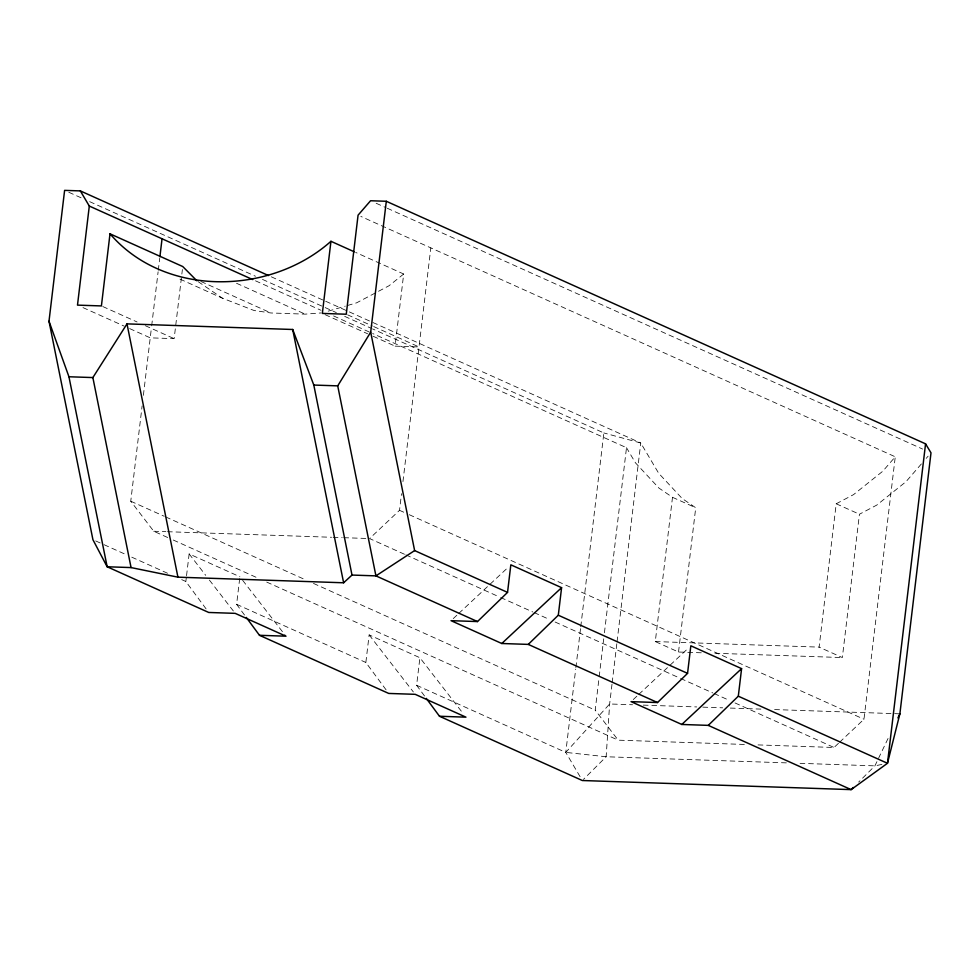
<?xml version="1.0" encoding="UTF-8"?>
<svg xmlns="http://www.w3.org/2000/svg" width="980" height="980" viewBox="0 0 980 980"><rect width="100%" height="100%" fill="white"/><g stroke="black" fill="none" stroke-linecap="round" stroke-linejoin="round"><path stroke-width="0.73" stroke-dasharray="4.9 3.68" d="M167.69 537.518L153.738 531.246L130.757 501.221L142.112 405.916M143.386 395.332L151.484 327.332M151.667 325.838L158.111 271.803M158.294 270.309L159.716 258.291M129.642 328.582L150.234 337.843L174.146 338.651L182.39 269.549M206.094 608.886L185.857 581.495L186.371 577.134M186.543 575.689L189.14 553.921L239.892 576.755M244.522 615.048L236.609 604.317L239.72 578.212M373.711 326.573L419.011 346.945L395.087 346.136L403.687 274.02L355.654 252.411M386.096 689.859L365.859 662.468L369.142 634.893L419.906 657.727L462.266 712.399M404.458 554.251L369.583 538.559L399.522 510.323L401.506 493.687M402.952 481.584L430.82 247.891M424.536 696.008L416.61 685.289L419.906 657.727M580.087 776.687L565.779 752.395L575.701 669.12M575.885 667.613L580.577 628.241M580.76 626.735L603.864 432.952L372.559 328.9M744.359 744.445L618.196 740.17L595.203 710.133L599.001 678.283M599.184 676.764L603.705 638.838M604.427 632.774L626.502 447.701L372.657 333.519M611.998 684.261L609.646 703.983L606.142 756.756L583.418 779.443M612.169 682.742L616.873 643.284M617.057 641.778L640.761 442.997L349.395 311.934M701.276 652.79L678.528 652.019L655.289 641.569L672.501 497.301L658.928 488.065L635.469 462.854L626.502 447.701M678.528 652.019L695.727 507.75L682.166 498.514L658.707 473.303L640.761 442.997L603.864 432.952M921.384 463.932L906.01 481.682L876.745 505.104L859.436 514.231L842.347 657.568L819.109 647.119L836.21 503.781L853.507 494.655L882.772 471.233L895.267 456.803L360.824 216.396M839.578 742.252L863.98 719.234L895.267 456.803M888.052 738.467L874.907 765.858L858.676 782.064M926.198 458.383L928.121 456.166M416.61 685.289L565.779 752.395L609.646 703.983L632.553 704.755M758.042 744.91L834.041 747.483L838.476 743.293M453.25 618.601L457.685 614.46M458.787 613.431L508.62 566.893M633.264 699.573L637.686 695.433M638.789 694.404L688.622 647.866M403.687 274.02L389.06 285.731L356.696 302.796L346.724 305.723M328.202 311.162L345.291 306.14M881.89 764.437L874.907 765.858L800.084 763.334M179.989 279.116L222.534 298.251L254.065 310.513L270.946 312.975L305.172 314.139L321.06 312.939M153.738 531.246L165.902 531.662M167.421 531.711L331.583 537.273M333.102 537.322L342.228 537.64M343.747 537.689L366.545 538.461M655.289 641.569L819.109 647.119M714.935 653.256L842.347 657.568M643.248 705.122L696.707 706.935M702.819 707.144L722.677 707.817M730.321 708.075L760.872 709.104M774.617 709.569L899.885 713.82M786.34 762.869L606.142 756.756L565.779 752.395M376.149 203.252L385.912 207.638M387.296 208.262L922.633 449.073M836.21 503.781L859.436 514.231M271.325 276.826L324.294 300.652M325.691 301.276L347.998 311.309M347.63 314.849L372.339 325.96M68.784 192.252L82.724 198.524M89.682 201.66L255.511 276.25M262.469 279.386L323.78 306.961M325.176 307.585L336.324 312.608M344.691 316.369L371.163 328.276M255.498 280.819L321.048 310.305M333.604 315.952L371.261 332.894M325.091 314.654L367.635 333.788M373.135 336.263L395.087 346.136M236.535 283.269L305.172 314.139M200.949 281.493L270.946 312.975M672.501 497.301L695.727 507.75M102.778 306.544L137.09 321.979M145.322 325.691L174.146 338.651M82.981 307.598L124.154 326.107M399.522 510.323L403.711 512.197M409.285 514.708L863.98 719.234M405.855 554.876L499.298 596.906M500.694 597.53L532.777 611.961M534.173 612.598L549.51 619.495M555.084 622.006L679.226 677.842M680.622 678.466L712.693 692.897M714.089 693.522L729.439 700.431M735.012 702.942L834.041 747.483M130.757 501.221L164.224 516.276M165.62 516.901L305.099 579.633M313.465 583.406L595.203 710.133M173.264 540.029L258.353 578.298M266.719 582.071L618.196 740.17M95.697 540.936L102.631 544.059M104.027 544.684L126.212 554.668M131.761 557.167L167.825 573.386M181.692 579.621L185.857 581.495M236.609 604.317L365.859 662.468M198.144 281.64L222.534 298.251M369.142 634.893L413.352 691.954M242.66 580.319L285.94 636.192M189.14 553.921L205.714 575.321M209.401 580.074L233.35 610.981"/><path stroke-width="1.47" d="M246.286 617.424L259.48 635.297L285.94 636.192L235.188 613.358L208.728 612.463L107.151 566.771L92.928 539.698L49 321.232L64.607 190.377L80.336 190.904L268.532 275.564M80.336 190.904L89.303 206.057L77.493 305.123L101.406 305.932L110.005 233.816L182.746 266.536L196.919 280.807M159.899 256.797L162.043 238.789M354.282 251.799L330.946 241.3L322.346 313.416L346.259 314.225L358.068 215.171L370.575 200.741L386.304 201.28L925.561 443.842L931 452.834L899.885 713.82L887.476 763.285L851.106 789.623L582.341 780.521L439.493 716.258L426.288 698.397M507.542 592.385L477.493 621.565L451.033 620.671L501.785 643.505L528.257 644.399L558.306 615.22L561.589 587.657L510.837 564.823L507.542 592.385L414.626 550.589L370.697 332.134L386.304 201.28M687.556 673.358L690.839 645.795L741.591 668.63L738.308 696.192L708.258 725.372L681.798 724.465L631.047 701.643L657.507 702.538L687.556 673.358L558.306 615.22M925.561 443.842L887.476 763.285L738.308 696.192M897.913 717.923L899.885 713.82M477.493 621.565L375.928 575.873L337.72 385.863L370.697 332.134M131.063 567.579L92.867 377.57L126.996 323.878L292.702 329.488L313.808 385.054L352.004 575.064L343.625 582.782L177.931 577.171L131.063 567.579L107.151 566.771L68.943 376.761L49 321.232M853.274 787.467L851.106 789.623L708.258 725.372M501.785 643.505L561.589 587.657M681.798 724.465L741.591 668.63M330.946 241.3C270.284 295.323 164.738 297.626 110.005 233.816M414.626 550.589L375.928 575.873L352.004 575.064M68.943 376.761L92.867 377.57M313.808 385.054L337.72 385.863M439.493 716.258L465.953 717.164L415.202 694.33L388.729 693.436L259.48 635.297M89.303 206.057L252.705 279.57M528.257 644.399L657.507 702.538M292.702 329.488L343.625 582.782M126.996 323.878L177.931 577.171"/></g></svg>
